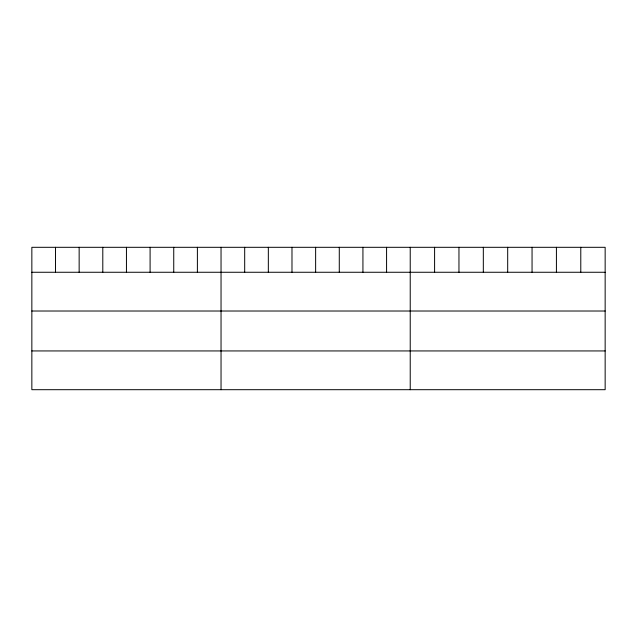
<?xml version="1.0" encoding="UTF-8"?>
<svg xmlns="http://www.w3.org/2000/svg" width="637" height="637" viewBox="0 0 637 637"><rect width="100%" height="100%" fill="white"/><g stroke="black" fill="none" stroke-linecap="round" stroke-linejoin="round"><path stroke-width="0.96" d="M605.15 272.262L605.15 389.693L31.85 389.693L31.85 247.307L605.15 247.307L605.15 272.262L31.85 272.262M31.85 311.015L605.15 311.015M31.85 350.939L605.15 350.939M580.785 247.307L580.785 272.262M556.419 247.307L556.419 272.262M532.054 247.307L532.054 272.262M507.689 247.307L507.689 272.262M483.324 247.307L483.324 272.262M458.959 247.307L458.959 272.262M434.593 247.307L434.593 272.262M410.228 247.307L410.228 389.693M386.579 247.307L386.579 272.262M362.931 247.307L362.931 272.262M339.282 247.307L339.282 272.262M315.633 247.307L315.633 272.262M291.985 247.307L291.985 272.262M268.336 247.307L268.336 272.262M244.688 247.307L244.688 272.262M221.039 247.307L221.039 389.693M197.39 247.307L197.39 272.262M173.742 247.307L173.742 272.262M150.093 247.307L150.093 272.262M126.445 247.307L126.445 272.262M102.796 247.307L102.796 272.262M79.147 247.307L79.147 272.262M55.499 247.307L55.499 272.262"/></g></svg>
